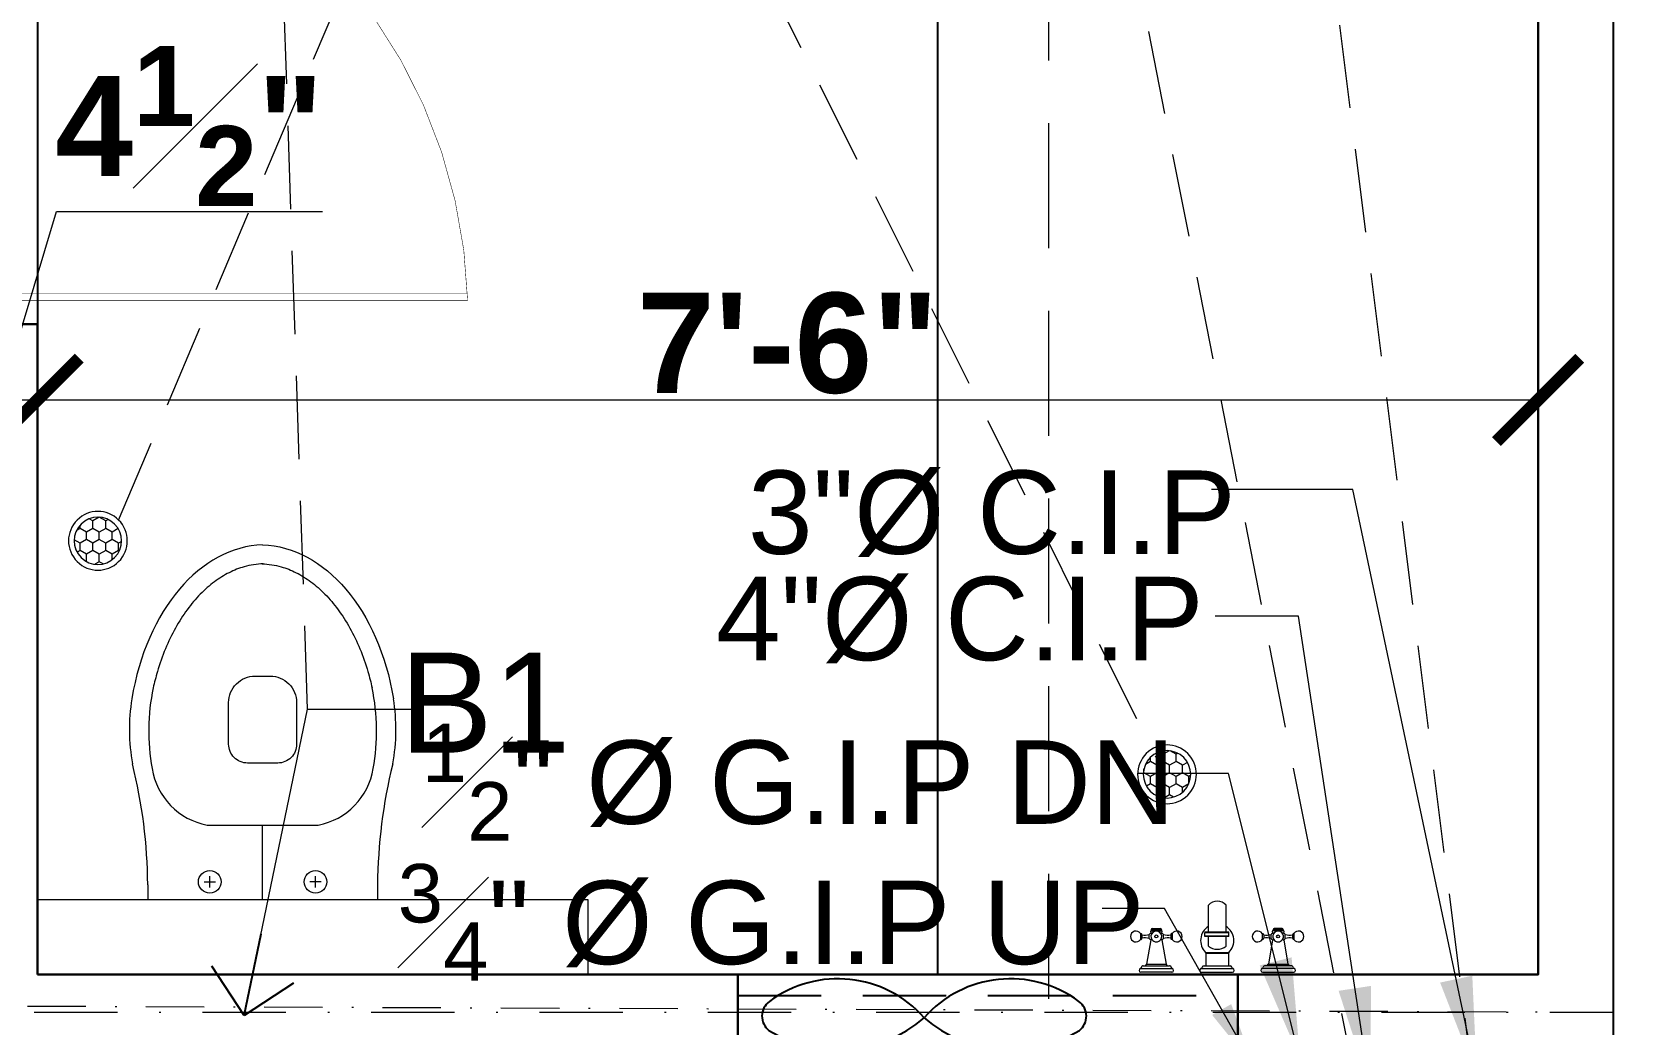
# Model space of a CAD drawing. Header units: feet. Extents: x 18471 to 30550, y -13540 to -11719.
# Drawn here: x 19065.3 to 19161.7, y -12756.3 to -12696.8 of the extents above; entities that cross this region are included whole.
import ezdxf

# ---------------------------------------------------------------- set-up
doc = ezdxf.new("R2010")
doc.units = ezdxf.units.FT
doc.header["$MEASUREMENT"] = 0
doc.header["$PDMODE"] = 2
for name, pattern in [('ACAD_ISO03W100', [30, 12, -18]), ('ACAD_ISO04W100', [30, 24, -3, 0, -3]), ('DASHDOT', [1, 0.5, -0.25, 0, -0.25]), ('DASHED', [0.75, 0.5, -0.25])]:
    doc.linetypes.add(name, pattern=pattern)
doc.layers.get('0').update_dxf_attribs({"lineweight": 30})
for name, color, linetype, lineweight in [('BEAM', 3, 'Continuous', 15), ('center line', 253, 'ACAD_ISO04W100', 5), ('CWS', 94, 'Continuous', 9), ('DIM', 7, 'Continuous', 18), ('DOOR', 32, 'Continuous', 13), ('FIX', 212, 'Continuous', 13), ('HATCH', 9, 'Continuous', 20), ('JOINERY TEXT', 193, 'Continuous', 0), ('P-SOIL', 6, 'Continuous', 18), ('P-WASTE', 130, 'Continuous', 18), ('PROJ', 30, 'ACAD_ISO03W100', 13), ('SANTRY TEXT', 174, 'Continuous', 9), ('TEXT', 7, 'Continuous', 30), ('WALL', 10, 'Continuous', 30), ('wall 2', 7, 'Continuous', 40)]:
    doc.layers.add(name, color=color, linetype=linetype, lineweight=lineweight)
for name, color, linetype in [('BLK_1_FLR_0_BATH', 7, 'Continuous'), ('BLK_1_FLR_0_WATER_CLOSET', 7, 'Continuous'), ('W2', 173, 'Continuous')]:
    doc.layers.add(name, color=color, linetype=linetype)
doc.layers.add('BLK_1_FLR_0_BLT_UP_AREA', color=25, linetype='Continuous', true_color=0x995f4c, plot=False)
doc.styles.add('AR. TEXT 01', font='arialbd.ttf')
doc.styles.add('DIM TEXT', font='GOTHIC.TTF', dxfattribs={"height": 5})
doc.styles.add('p.h tex', font='techb___.ttf')
doc.styles.add('PLUMBING', font='gbeitc.shx', dxfattribs={"height": 550})
doc.dimstyles.new('DIM 50', dxfattribs={"dimtxt": 6, "dimasz": 3, "dimexe": 6, "dimexo": 4, "dimgap": 0.3125, "dimtad": 1, "dimzin": 3, "dimdsep": 46, "dimlunit": 4, "dimtxsty": 'AR. TEXT 01', "dimblk": 'DOT', "dimcen": 0.09, "dimclrd": 5, "dimclre": 5, "dimclrt": 5, "dimazin": 0, "dimtfac": 0.8, "dimtofl": 0, "dimtmove": 1, "dimatfit": 3, "dimfxl": 6, "dimfxlon": 1, "dimfrac": 1, "dimtolj": 1, "dimtzin": 0, "dimlwd": -1, "dimlwe": -1, "dimarcsym": 1})
doc.dimstyles.new('STANDARD$7', dxfattribs={"dimtxt": 400, "dimasz": 400, "dimexe": 50, "dimexo": 0, "dimgap": 100, "dimtad": 0, "dimdec": 0, "dimzin": 0, "dimdsep": 46, "dimtxsty": 'PLUMBING', "dimcen": 0, "dimdle": 50, "dimse1": 1, "dimse2": 1, "dimclrd": 256, "dimclre": 63, "dimclrt": 256, "dimadec": 0, "dimazin": 0, "dimtfac": 1, "dimtdec": 0, "dimtofl": 0, "dimtmove": 0, "dimatfit": 3, "dimldrblk": 'OPEN90', "dimfxl": 1, "dimtolj": 1, "dimtzin": 0, "dimlwd": -1, "dimlwe": -1, "dimarcsym": 0})

# ---------------------------------------------------------------- blocks, each defined once
blk = doc.blocks.new('fdfff')
at = {"layer": 'FIX'}
for p, q in [((-439.9936460015013, -5099.794814732304, 0.20762841340752), (-439.9936460015013, -5098.092338620205, 0.20762841340752)), ((-439.7870236596209, -5098.078081011102, 0.22817528969225), (-439.7870236596209, -5099.809340666404, 0.20762841340752)), ((-439.6376845878258, -5098.23440669429, 0.22817528969225), (-439.6376845878258, -5099.652746658321, 0.22817528969225)), ((-438.2163880382141, -5098.639274051369, 1.070132213926159), (-439.5423170475113, -5098.413384540116, 1.070132213926159)), ((-439.5423170475113, -5098.413384540116, 1.070132213926159), (-439.5423170475113, -5099.473768812393, 1.070132213926159)), ((-437.8761535013033, -5098.079588376322, 1.070132213926159), (-438.205106988811, -5098.079588376322, 1.070132213926159)), ((-438.205106988811, -5098.079588376322, 1.070132213926159), (-438.205106988811, -5098.110718818439, 1.070132213926159)), ((-438.1502720053247, -5098.557215489591, 1.070132213926159), (-437.9310915181995, -5098.557215489591, 1.070132213926159)), ((-437.9572165929129, -5098.160090196818, 1.070132213926159), (-438.1241469305241, -5098.160090196818, 1.070132213926159)), ((-437.8761535013033, -5098.079588376322, 1.070132213926159), (-437.8761535013033, -5098.110718818439, 1.070132213926159)), ((-438.2163880382141, -5099.247879301241, 1.070132213926159), (-439.5423170475113, -5099.473768812393, 1.070132213926159)), ((-438.1502720053247, -5099.329937862909, 1.070132213926159), (-437.9310915181995, -5099.329937862909, 1.070132213926159)), ((-437.8564111968151, -5098.635829710431, 1.070132213926159), (-437.8564111968151, -5098.711869751176, 1.070132213926159)), ((-437.8564111968151, -5099.251323642151, 1.070132213926159), (-437.8564111968151, -5099.17528360142, 1.070132213926159)), ((-437.7329530385032, -5098.636270803428, 1.070132213926159), (-437.7329530385032, -5099.250882549073, 1.070132213926159)), ((-437.6711387261166, -5098.666774950295, 1.070132213926159), (-437.7329530385032, -5098.666774950295, 1.070132213926159)), ((-437.6711387261166, -5099.220378402307, 1.070132213926159), (-437.7329530385032, -5099.220378402307, 1.070132213926159)), ((-437.6711387261166, -5098.666774950295, 1.070132213926159), (-437.6711387261166, -5099.220378402307, 1.070132213926159)), ((-437.6100551688286, -5098.729148853403, 1.070132213926159), (-437.6100551688286, -5099.158004499201, 1.070132213926159)), ((-438.205106988811, -5099.807564976261, 1.070132213926159), (-438.205106988811, -5099.776434534056, 1.070132213926159)), ((-437.8761535013033, -5099.807564976261, 1.070132213926159), (-438.205106988811, -5099.807564976261, 1.070132213926159)), ((-437.9572165929129, -5099.727063155762, 1.070132213926159), (-438.1241469305241, -5099.727063155762, 1.070132213926159)), ((-437.8761535013033, -5099.807564976261, 1.070132213926159), (-437.8761535013033, -5099.776434534056, 1.070132213926159)), ((-439.9936460015013, -5101.40166845412, -0.64357942327109), (-439.9936460015013, -5103.104144566191, -0.64357942327109)), ((-439.7870236596209, -5101.387410844953, -0.62303254698635), (-439.7870236596209, -5103.118670500254, -0.64357942327109)), ((-439.6376845878258, -5101.544018196008, -0.62303254698635), (-439.6376845878258, -5102.962076492151, -0.62303254698635)), ((-438.9422280378346, -5101.643157002909, 1.070132213926159), (-439.6376845878258, -5101.643157002909, 1.070132213926159)), ((-438.9422280378346, -5101.643157002909, 1.070132213926159), (-438.9422280378346, -5102.885394816667, 1.070132213926159)), ((-438.9074385237178, -5101.628709930708, 1.070132213926159), (-438.9074385237178, -5102.899841888831, 1.070132213926159)), ((-438.5638060339259, -5101.784066761458), (-438.0423340749984, -5101.784066761458)), ((-438.0423340749984, -5102.888360252912, 1.070132213926159), (-438.0423340749984, -5101.579353504671, 1.070132213926159)), ((-438.0177171031244, -5102.894312139317, 1.070132213926159), (-438.0177171031244, -5101.573401618288, 1.070132213926159)), ((-437.8198283457022, -5101.573401618288, 1.070132213926159), (-437.8198283457022, -5102.894312139317, 1.070132213926159)), ((-437.7952113737118, -5101.579353504671, 1.070132213926159), (-437.7952113737118, -5102.888360252912, 1.070132213926159)), ((-437.7952113737118, -5101.784066761458), (-436.3390548183232, -5101.784066761458)), ((-438.9422280378346, -5102.885394816667, 1.070132213926159), (-439.6376845878258, -5102.885394816667, 1.070132213926159)), ((-438.5638060339259, -5102.74448505808), (-438.0423340749984, -5102.74448505808)), ((-437.7952113737118, -5102.74448505808), (-436.3390548183232, -5102.74448505808)), ((-439.9936460015013, -5104.733495657638, 0.20762841340752), (-439.9936460015013, -5106.435971769708, 0.20762841340752)), ((-439.7870236596209, -5106.450229378868, 0.22817528969225), (-439.7870236596209, -5104.718969723559, 0.20762841340752)), ((-439.6376845878258, -5106.293903695674, 0.22817528969225), (-439.6376845878258, -5104.875563731662, 0.22817528969225)), ((-438.2163880382141, -5105.280431088729, 1.070132213926159), (-439.5423170475113, -5105.054541577519, 1.070132213926159)), ((-439.5423170475113, -5105.054541577519, 1.070132213926159), (-439.5423170475113, -5106.114925849761, 1.070132213926159)), ((-437.8761535013033, -5104.720745413695, 1.070132213926159), (-438.205106988811, -5104.720745413695, 1.070132213926159)), ((-438.205106988811, -5104.720745413695, 1.070132213926159), (-438.205106988811, -5104.751875855887, 1.070132213926159)), ((-438.1502720053247, -5105.198372526995, 1.070132213926159), (-437.9310915181995, -5105.198372526995, 1.070132213926159)), ((-437.9572165929129, -5104.801247234149, 1.070132213926159), (-438.1241469305241, -5104.801247234149, 1.070132213926159)), ((-437.8761535013033, -5104.720745413695, 1.070132213926159), (-437.8761535013033, -5104.751875855887, 1.070132213926159)), ((-437.8564111968151, -5105.276986747828, 1.070132213926159), (-437.8564111968151, -5105.353026788449, 1.070132213926159)), ((-437.7329530385032, -5105.892039586477, 1.070132213926159), (-437.7329530385032, -5105.277427840883, 1.070132213926159)), ((-437.6711387261166, -5105.307931987656, 1.070132213926159), (-437.7329530385032, -5105.307931987656, 1.070132213926159)), ((-437.6711387261166, -5105.861535439689, 1.070132213926159), (-437.6711387261166, -5105.307931987656, 1.070132213926159)), ((-437.6100551688286, -5105.799161536561, 1.070132213926159), (-437.6100551688286, -5105.370305890772, 1.070132213926159)), ((-438.2163880382141, -5105.889036338595, 1.070132213926159), (-439.5423170475113, -5106.114925849761, 1.070132213926159)), ((-438.205106988811, -5106.448722013643, 1.070132213926159), (-438.205106988811, -5106.417591571428, 1.070132213926159)), ((-437.8761535013033, -5106.448722013643, 1.070132213926159), (-438.205106988811, -5106.448722013643, 1.070132213926159)), ((-438.1502720053247, -5105.971094900327, 1.070132213926159), (-437.9310915181995, -5105.971094900327, 1.070132213926159)), ((-437.9572165929129, -5106.368220193107, 1.070132213926159), (-438.1241469305241, -5106.368220193107, 1.070132213926159)), ((-437.8761535013033, -5106.448722013643, 1.070132213926159), (-437.8761535013033, -5106.417591571428, 1.070132213926159)), ((-437.8564111968151, -5105.892480679511, 1.070132213926159), (-437.8564111968151, -5105.816440638811, 1.070132213926159)), ((-437.6711387261166, -5105.861535439689, 1.070132213926159), (-437.7329530385032, -5105.861535439689, 1.070132213926159))]:
    blk.add_line(p, q, dxfattribs=at)
for centre in [(-438.0406817617186, -5098.943576676255, -0.5864398341488803), (-438.0406817617186, -5105.584733713709, -0.5864398341488803)]:
    blk.add_circle(centre, 0.0820232687790191, dxfattribs=at)
for centre, radius, start, end in [((-438.0406817617186, -5097.833033056319, 0.19733891487661), 0.2960358240422817, 303.6067164626585, 236.3932835373415), ((-439.8887157135177, -5098.108106581727, 0.20762841340752), 0.1061084065881228, 16.58870761552081, 171.4540590152905), ((-439.7190729585997, -5098.057221847092, 0.22817528969225), 0.0710019746964819, 196.8581806348353, 267.4116657366103), ((-439.7263056866067, -5098.218159492842, 0.22817528969225), 0.0900981171500153, 349.6111421854599, 87.43871116543016), ((-439.6717213939118, -5098.521132158378, 1.070132213926159), 0.1683895308833376, 39.7822189855939, 78.33837664191098), ((-438.0979048660083, -5098.66714936601, 1.070132213926159), 0.1217693494315759, 115.4708534690639, 197.4312066331036), ((-438.1328376815071, -5098.083294132042, 1.070132213926159), 0.0772979055238589, 200.7807033480267, 276.5323884085066), ((-439.3257287006126, -5098.280465544776, 1.070132213926159), 1.207596362525283, 346.7515409576356, 5.720845926215266), ((-436.7556348228244, -5098.280465544776, 1.070132213926159), 1.207596362525283, 174.2791540737846, 193.2484590423643), ((-437.9484228086075, -5098.083294132042, 1.070132213926159), 0.0772979055238589, 263.4676115914934, 339.2192966519734), ((-437.9834586575161, -5098.66714936601, 1.070132213926159), 0.1217693494315759, 342.5687933668964, 64.5291465309361), ((-438.0406817617186, -5098.943576676255, -0.5864398341488803), 0.2960468548223106, 125.8538504705797, 234.1461495294202), ((-438.0979048660083, -5099.220003986506, 1.070132213926159), 0.1217693494315759, 162.5687933668963, 244.5291465309361), ((-438.0406817617186, -5098.943576676255, -0.5864398341488803), 0.2960468548223106, 234.1461495294202, 125.8538504705797), ((-439.3257287006126, -5099.606687807725, 1.070132213926159), 1.207596362525283, 354.2791540737847, 13.24845904236436), ((-436.7556348228244, -5099.606687807725, 1.070132213926159), 1.207596362525283, 166.7515409576356, 185.7208459262151), ((-437.9834586575161, -5099.220003986506, 1.070132213926159), 0.1217693494315759, 295.4708534690638, 17.43120663310359), ((-437.7951816226121, -5098.775857415471, 1.070132213926159), 0.1528293785214648, 65.97238845840135, 113.6181989813814), ((-437.7951816226121, -5099.11129593711, 1.070132213926159), 0.1528293785214648, 246.3818010186186, 294.0276115415987), ((-437.6874965070165, -5098.743891237326, 1.070132213926159), 0.0788320919670414, 10.77833825125858, 78.02402359804032), ((-437.6874965070165, -5099.143262115255, 1.070132213926159), 0.0788320919670414, 281.9759764019597, 349.2216617487414), ((-439.8887157135177, -5099.779046770782, 0.20762841340752), 0.1061084065881228, 188.5459409847095, 343.4112923844792), ((-439.7190729585997, -5099.829931505403, 0.22817528969225), 0.0710019746964819, 92.5883342633898, 163.1418193651646), ((-439.7263056866067, -5099.66899385977, 0.22817528969225), 0.0900981171500153, 272.5612888345698, 10.38885781454017), ((-439.6717213939118, -5099.36602119419, 1.070132213926159), 0.1683895308833376, 281.6616233580891, 320.2177810144061), ((-438.0406817617186, -5100.054120296249, 0.19733891487661), 0.2960358240422817, 123.6067164626584, 56.39328353734151), ((-438.1328376815071, -5099.803859220461, 1.070132213926159), 0.0772979055238589, 83.46761159149342, 159.2192966519733), ((-437.9484228086075, -5099.803859220461, 1.070132213926159), 0.0772979055238589, 20.78070334802668, 96.53238840850653), ((-439.8887157135177, -5101.417436415628, -0.64357942327109), 0.1061084065881228, 16.58870761552081, 171.4540590152905), ((-439.7190729585997, -5101.366551680943, -0.62303254698635), 0.0710019746964819, 196.8581806348353, 267.4116657366103), ((-439.7379514951023, -5101.537042764008, -0.62303254698635), 0.1005092501170441, 356.0204226082332, 81.02943074122697), ((-438.9406922832129, -5101.597743930375, 1.070132213926159), 0.0454390328152913, 268.0631406409744, 317.0402371382626), ((-438.2591341615189, -5102.264275909736, 0.2274752523048), 0.9073167708099047, 31.95566866844981, 135.6046319082383), ((-437.9772300153272, -5102.26426442853), 0.7580641298657237, 140.694691672089, 219.305308327911), ((-437.9187727243988, -5102.036518843888, 1.070132213926159), 0.4735689546355308, 74.87562468803317, 105.1243753119668), ((-436.7657116207118, -5102.264275909736), 0.642368160172695, 311.6204880951193, 48.37951190488075), ((-439.7379514951023, -5102.969051924148, -0.62303254698635), 0.1005092501170441, 278.970569258773, 3.97957739176681), ((-438.9406922832129, -5102.930807889258, 1.070132213926159), 0.0454390328152913, 42.95976286234757, 91.93685935902559), ((-438.2591341615189, -5102.264275909736, 0.2274752523048), 0.9073167708099047, 224.3953680917617, 328.0443313315501), ((-437.9187727243988, -5102.431194913719, 1.070132213926159), 0.4735689546355308, 254.8756246880333, 285.1243753119667), ((-439.8887157135177, -5103.088376604659, -0.64357942327109), 0.1061084065881228, 188.5459409847095, 343.4112923844792), ((-439.7190729585997, -5103.13926133934, -0.62303254698635), 0.0710019746964819, 92.5883342633898, 163.1418193651646), ((-439.8887157135177, -5104.749263619094, 0.20762841340752), 0.1061084065881228, 16.58870761552081, 171.4540590152905), ((-438.0406817617186, -5104.474190093693, 0.19733891487661), 0.2960358240422817, 303.6067164626585, 236.3932835373415), ((-439.7190729585997, -5104.698378884473, 0.22817528969225), 0.0710019746964819, 196.8581806348353, 267.4116657366103), ((-439.7263056866067, -5104.859316530208, 0.22817528969225), 0.0900981171500153, 349.6111421854599, 87.43871116543016), ((-439.6286175491114, -5105.077071024918, 1.070132213926159), 0.089192783151332, 14.63098900816078, 95.83457521870675), ((-438.0406817617186, -5105.584733713709, -0.5864398341488803), 0.2960468548223106, 125.8538504705797, 234.1461495294202), ((-438.0979048660083, -5105.308306403407, 1.070132213926159), 0.1217693494315759, 115.4708534690639, 197.4312066331036), ((-438.0406817617186, -5105.584733713709, -0.5864398341488803), 0.2960468548223106, 234.1461495294202, 125.8538504705797), ((-438.1328376815071, -5104.724451169408, 1.070132213926159), 0.0772979055238589, 200.7807033480267, 276.5323884085066), ((-439.3257287006126, -5104.921622582267, 1.070132213926159), 1.207596362525283, 346.7515409576356, 5.720845926215266), ((-436.7556348228244, -5104.921622582267, 1.070132213926159), 1.207596362525283, 174.2791540737846, 193.2484590423643), ((-437.9484228086075, -5104.724451169408, 1.070132213926159), 0.0772979055238589, 263.4676115914934, 339.2192966519734), ((-437.9834586575161, -5105.308306403407, 1.070132213926159), 0.1217693494315759, 342.5687933668964, 64.5291465309361), ((-437.7951816226121, -5105.417014452876, 1.070132213926159), 0.1528293785214648, 65.97238845840135, 113.6181989813814), ((-437.6874965070165, -5105.38504827473, 1.070132213926159), 0.0788320919670414, 10.77833825125858, 78.02402359804032), ((-439.8887157135177, -5106.42020380818, 0.20762841340752), 0.1061084065881228, 188.5459409847095, 343.4112923844792), ((-439.7190729585997, -5106.471088542879, 0.22817528969225), 0.0710019746964819, 92.5883342633898, 163.1418193651646), ((-439.7263056866067, -5106.310150897129, 0.22817528969225), 0.0900981171500153, 272.5612888345698, 10.38885781454017), ((-439.6286175491114, -5106.092396402408, 1.070132213926159), 0.089192783151332, 264.1654247812933, 345.3690109918392), ((-438.0406817617186, -5106.695277333725, 0.19733891487661), 0.2960358240422817, 123.6067164626584, 56.39328353734151), ((-438.0979048660083, -5105.861161023888, 1.070132213926159), 0.1217693494315759, 162.5687933668963, 244.5291465309361), ((-438.1328376815071, -5106.445016257822, 1.070132213926159), 0.0772979055238589, 83.46761159149342, 159.2192966519733), ((-439.3257287006126, -5106.247844845158, 1.070132213926159), 1.207596362525283, 354.2791540737847, 13.24845904236436), ((-436.7556348228244, -5106.247844845158, 1.070132213926159), 1.207596362525283, 166.7515409576356, 185.7208459262151), ((-437.9484228086075, -5106.445016257822, 1.070132213926159), 0.0772979055238589, 20.78070334802668, 96.53238840850653), ((-437.9834586575161, -5105.861161023888, 1.070132213926159), 0.1217693494315759, 295.4708534690638, 17.43120663310359), ((-437.7951816226121, -5105.752452974477, 1.070132213926159), 0.1528293785214648, 246.3818010186186, 294.0276115415987), ((-437.6874965070165, -5105.784419152609, 1.070132213926159), 0.0788320919670414, 281.9759764019597, 349.2216617487414)]:
    blk.add_arc(centre, radius, start, end, dxfattribs=at)
blk = doc.blocks.new('12')
at = {"layer": 'FIX'}
for p, q in [((-701.2182741824654, -5557.017367727114), (-700.3387544826254, -5557.017367727114)), ((-700.3387544826254, -5570.796895285763), (-700.3387544826254, -5557.017367727111)), ((-704.8047977895767, -5567.235120190694), (-704.8047977895476, -5560.579142822312)), ((-701.0652878435212, -5560.734213976486), (-701.7451987428065, -5560.734213976486)), ((-701.4052432931785, -5560.394258526851), (-701.4052432931785, -5561.074169426124)), ((-700.3387544826254, -5563.907131506439), (-704.8047977895767, -5563.907131506397)), ((-701.4052432931785, -5567.42000448603), (-701.4052432931785, -5566.740093586751)), ((-701.0652878435212, -5567.080049036391), (-701.7451987428065, -5567.080049036391)), ((-701.2182741824654, -5570.796895285763), (-700.3387544826254, -5570.796895285763))]:
    blk.add_line(p, q, dxfattribs=at)
blk.add_lwpolyline([(-712.1497537531537, -5561.867398808612), (-709.6567471224408, -5561.867398808612, -0.41421356237729), (-708.5235622902983, -5563.000583640755), (-708.5235622903856, -5564.813679372139, -0.4142135623731), (-709.6567471224698, -5565.946864204263), (-712.1497537531833, -5565.946864204263, -0.4142135623731), (-713.7362125181239, -5564.36040543929), (-713.7362125180953, -5563.453857573588, -0.4142135623731)], format="xyb", close=True, dxfattribs=at)
for centre in [(-701.4052432931785, -5560.734213976486), (-701.4052432931785, -5567.080049036391)]:
    blk.add_circle(centre, 0.6799108992754516, dxfattribs=at)
for centre, radius, start, end in [((-710.5406769642143, -5567.244126003526), 11.33184832125752, 79.49007648824306, 99.30249174385106), ((-700.9280559627223, -5525.492377540714), 31.52632602870197, 256.1521947672864, 269.4725514940628), ((-710.4565122468048, -5569.578356315684), 12.50465198921913, 79.62407940958462, 101.8576223431771), ((-708.8431805028521, -5561.337127315201), 4.108901973805473, 10.63045154221876, 81.05570109317694), ((-708.8431805028521, -5566.477135697676), 4.108901973805473, 278.9442989068231, 349.3695484577813), ((-710.4565122468048, -5558.235906697194), 12.50465198921913, 258.1423776568228, 280.3759205904153), ((-700.9280559627223, -5602.321885472165), 31.52632602869375, 90.5274485059372, 103.8478052327135), ((-710.5406769642143, -5560.570137009352), 11.33184832125752, 260.6975082561489, 280.509923511757)]:
    blk.add_arc(centre, radius, start, end, dxfattribs=at)
at = {"layer": 'FIX', "extrusion": (0, 0, -1)}
blk.add_ellipse((-709.8021428992215, -5563.90713150644), major_axis=(11.79681272561137, 0.2470124102429567), ratio=0.6837072603446404, start_param=3.172208634137442, end_param=4.507085132597111, dxfattribs=at)
at = {"layer": 'FIX'}
blk.add_ellipse((-709.8021428992215, -5563.90713150644), major_axis=(-11.79681272561139, 0.2470124102485022), ratio=0.6837072603446801, start_param=0.0306159805483357, end_param=1.365492479007639, dxfattribs=at)
for points in [[(-720.4657338394896, -5563.934130018051), (-720.4567195655251, -5563.555889204452), (-720.3989202250958, -5563.176570028174), (-720.205050534976, -5562.496764929917), (-720.0873757692752, -5562.196102588377), (-719.7867867128516, -5561.599997759111), (-719.6038267736438, -5561.304589690026), (-719.1727881596597, -5560.725781836019), (-718.9247012283884, -5560.442426064526), (-718.366202156583, -5559.895536285569), (-718.0558026442012, -5559.632032711599), (-717.3780074936802, -5559.132504613194), (-717.0106293970892, -5558.896495665109), (-716.2262356947175, -5558.458774139761), (-715.8092357419373, -5558.257068046651), (-714.9344690417636, -5557.893621703683), (-714.4767149203396, -5557.731883704633), (-713.6841620378543, -5557.498131765306), (-713.3577535494111, -5557.41404100517), (-713.0259730727702, -5557.340538190876)], [(-720.4657338394896, -5563.880132994832), (-720.4567195655251, -5564.258373808427), (-720.3989202250958, -5564.637692984709), (-720.205050534976, -5565.317498082966), (-720.0873757692752, -5565.618160424507), (-719.7867867128516, -5566.214265253769), (-719.6038267736438, -5566.509673322856), (-719.1727881596597, -5567.088481176863), (-718.9247012283884, -5567.371836948356), (-718.366202156583, -5567.918726727313), (-718.0558026442012, -5568.182230301282), (-717.3780074936802, -5568.681758399685), (-717.0106293970892, -5568.91776734777), (-716.2262356947175, -5569.355488873121), (-715.8092357419373, -5569.557194966232), (-714.9344690417636, -5569.920641309201), (-714.4767149203396, -5570.082379308246), (-713.6841620378543, -5570.316131247573), (-713.3577535494111, -5570.400222007709), (-713.0259730727702, -5570.473724822004)]]:
    blk.add_open_spline(points, degree=3, knots=[0.0306159805395294, 0.0306159805395294, 0.0306159805395294, 0.0306159805395294, 0.2075245876714172, 0.2075245876714172, 0.3481301639186261, 0.3481301639186261, 0.4887357401658351, 0.4887357401658351, 0.629341316413044, 0.629341316413044, 0.7699468926602528, 0.7699468926602528, 0.9105524689074616, 0.9105524689074616, 1.05115804515467, 1.05115804515467, 1.191763621401878, 1.191763621401878, 1.286675790713484, 1.286675790713484, 1.286675790713484, 1.286675790713484], dxfattribs=at)
blk = doc.blocks.new('A$Cb508cf72')
at = {"layer": 'DOOR'}
for points in [[(1.593954704861969, 31.97784954943927), (1.593954704861969, 33.65484954940621), (2.1666480381682, 33.65484954940621), (2.1666480381682, 35.22784954936651), (-1.86284451e-05, 35.22784954936651), (-1.86284451e-05, 31.97784954943927), (1.593954704861969, 31.97784954943927)], [(37.4060080396448, 31.97784954943927), (37.4060080396448, 33.65484954940621), (36.83331470633857, 33.65484954940621), (36.83331470633857, 35.22784954936651), (38.99998137295188, 35.22784954936651), (38.99998137295188, 31.97784954943927), (37.4060080396448, 31.97784954943927)]]:
    blk.add_lwpolyline(points, dxfattribs=at)
at = {"layer": 'DOOR', "const_width": 0.03635174400107}
blk.add_lwpolyline([(37.11966137299896, 33.65484954940621, -0.38341128429114), (1.68249406036921, 0.01781754833064, -0.4142135623731)], format="xyb", dxfattribs=at)
blk.add_lwpolyline([(1.68249406036921, 0.01781754833064), (1.68249406036921, 33.34024954930646), (2.19304287509294, 33.34024954930646), (2.19304287509294, 0.01781754833064)], dxfattribs=at)
blk = doc.blocks.new('_ArchTick')
at = {"color": 0, "linetype": 'ByBlock', "const_width": 0.15}
blk.add_lwpolyline([(-0.5, -0.5), (0.5, 0.5)], dxfattribs=at)
blk = doc.blocks.new('*D247')
at = {"layer": 'Defpoints', "color": 0, "ltscale": 5, "transparency": 16777216}
for p in [(19155.58082653899, -12657.27760504758), (19155.58082653901, -12753.27760504758), (19189.39848006889, -12753.27760504758)]:
    blk.add_point(p, dxfattribs=at)
at = {"layer": 'DIM', "ltscale": 5, "transparency": 16777216}
for p, q in [((19180.39848006889, -12657.27760504758), (19195.39848006889, -12657.27760504758)), ((19189.39848006889, -12657.27760504758), (19189.39848006889, -12753.27760504758)), ((19180.39848006889, -12753.27760504758), (19195.39848006889, -12753.27760504758))]:
    blk.add_line(p, q, dxfattribs=at)
at = {"layer": 'DIM', "ltscale": 5, "transparency": 16777216, "xscale": 5, "yscale": 5, "zscale": 5}
for p, rotation in [((19189.39848006889, -12657.27760504758), 90), ((19189.39848006889, -12753.27760504758), 270)]:
    blk.add_blockref('_ArchTick', p, dxfattribs=dict(at, rotation=rotation))
at = {"layer": 'DIM', "ltscale": 5, "transparency": 16777216, "insert": (19186.02049575783, -12705.27760504758), "char_height": 6, "attachment_point": 5, "rotation": 90, "style": 'AR. TEXT 01'}
blk.add_mtext('\\A1;8\'-0"', dxfattribs=at)
blk = doc.blocks.new('*D253')
at = {"layer": 'Defpoints', "color": 0, "ltscale": 5, "transparency": 16777216}
for p in [(19157.4495728135, -12487.77760504756), (19160.08082653909, -12955.77760504756), (19219.81440846909, -12955.77760504756)]:
    blk.add_point(p, dxfattribs=at)
at = {"layer": 'DIM', "ltscale": 5, "transparency": 16777216}
for p, q in [((19210.8144084691, -12487.77760504756), (19225.8144084691, -12487.77760504756)), ((19219.81440846909, -12487.77760504756), (19219.81440846909, -12955.77760504756)), ((19210.8144084691, -12955.77760504756), (19225.8144084691, -12955.77760504756))]:
    blk.add_line(p, q, dxfattribs=at)
at = {"layer": 'DIM', "ltscale": 5, "transparency": 16777216, "xscale": 5, "yscale": 5, "zscale": 5}
for p, rotation in [((19219.81440846909, -12487.77760504756), 90), ((19219.81440846909, -12955.77760504756), 270)]:
    blk.add_blockref('_ArchTick', p, dxfattribs=dict(at, rotation=rotation))
at = {"layer": 'DIM', "ltscale": 5, "transparency": 16777216, "insert": (19216.43642415804, -12721.77760504756), "char_height": 6, "attachment_point": 5, "rotation": 90, "style": 'AR. TEXT 01'}
blk.add_mtext('\\A1;39\'-0"', dxfattribs=at)
blk = doc.blocks.new('*D282')
at = {"layer": 'Defpoints', "color": 0, "transparency": 16777216}
for p in [(19157.73066726422, -12757.77760504755), (19157.73066726423, -12814.27760504755), (19189.02543078362, -12814.27760504755)]:
    blk.add_point(p, dxfattribs=at)
at = {"layer": 'DIM', "ltscale": 5, "transparency": 16777216}
for p, q in [((19180.02543078362, -12757.77760504755), (19195.02543078362, -12757.77760504755)), ((19189.02543078362, -12757.77760504755), (19189.02543078362, -12814.27760504755)), ((19180.02543078362, -12814.27760504755), (19195.02543078362, -12814.27760504755))]:
    blk.add_line(p, q, dxfattribs=at)
at = {"layer": 'DIM', "transparency": 16777216, "xscale": 5, "yscale": 5, "zscale": 5}
for p, rotation in [((19189.02543078362, -12757.77760504755), 90), ((19189.02543078362, -12814.27760504755), 270)]:
    blk.add_blockref('_ArchTick', p, dxfattribs=dict(at, rotation=rotation))
at = {"layer": 'DIM', "transparency": 16777216, "insert": (19183.84153078362, -12786.02760504755), "char_height": 6, "attachment_point": 5, "rotation": 90, "style": 'AR. TEXT 01'}
blk.add_mtext('\\A1;4\'-8{\\H0.800000x;\\S1#2;}"', dxfattribs=at)
blk = doc.blocks.new('*D283')
at = {"layer": 'Defpoints', "color": 0, "transparency": 16777216}
for p in [(19154.0456255918, -12753.27760504757), (19189.17403366323, -12753.27760504757), (19154.0456255918, -12757.77760504755)]:
    blk.add_point(p, dxfattribs=at)
at = {"layer": 'DIM', "ltscale": 5, "transparency": 16777216}
for p, q in [((19180.17403366323, -12753.27760504757), (19195.17403366323, -12753.27760504757)), ((19189.17403366323, -12757.77760504755), (19189.17403366323, -12753.27760504757)), ((19180.17403366323, -12757.77760504755), (19195.17403366323, -12757.77760504755))]:
    blk.add_line(p, q, dxfattribs=at)
at = {"layer": 'DIM', "transparency": 16777216, "xscale": 5, "yscale": 5, "zscale": 5}
for p, rotation in [((19189.17403366323, -12753.27760504757), 90), ((19189.17403366323, -12757.77760504755), 270)]:
    blk.add_blockref('_ArchTick', p, dxfattribs=dict(at, rotation=rotation))
at = {"layer": 'DIM', "transparency": 16777216, "insert": (19181.54713366302, -12743.34180953109), "char_height": 6, "attachment_point": 5, "rotation": 90, "style": 'AR. TEXT 01'}
blk.add_mtext('\\A1;4{\\H0.800000x;\\S1#2;}"', dxfattribs=at)
blk = doc.blocks.new('*D303')
at = {"layer": 'Defpoints', "color": 0, "ltscale": 5, "transparency": 16777216}
for p in [(19065.58082653898, -12718.81756926762), (19065.58082653898, -12727.73717890473), (19061.080826539, -12728.84500025227)]:
    blk.add_point(p, dxfattribs=at)
at = {"layer": 'DIM', "ltscale": 5, "transparency": 16777216}
for p, q in [((19063.33082653899, -12718.81756926762), (19066.71734512699, -12707.5291739743)), ((19066.71734512699, -12707.5291739743), (19082.66949383094, -12707.5291739743)), ((19061.080826539, -12724.84500025227), (19061.080826539, -12712.81756926762)), ((19065.58082653898, -12723.73717890473), (19065.58082653898, -12712.81756926762)), ((19061.080826539, -12718.81756926762), (19065.58082653898, -12718.81756926762))]:
    blk.add_line(p, q, dxfattribs=at)
at = {"layer": 'DIM', "ltscale": 5, "transparency": 16777216, "xscale": 5, "yscale": 5, "zscale": 5, "rotation": 180}
blk.add_blockref('_ArchTick', (19061.080826539, -12718.81756926762), dxfattribs=at)
at = {"layer": 'DIM', "ltscale": 5, "transparency": 16777216, "xscale": 5, "yscale": 5, "zscale": 5}
blk.add_blockref('_ArchTick', (19065.58082653898, -12718.81756926762), dxfattribs=at)
at = {"layer": 'DIM', "ltscale": 5, "transparency": 16777216, "insert": (19074.69341947896, -12702.39702868099), "char_height": 6, "attachment_point": 5, "style": 'AR. TEXT 01'}
blk.add_mtext('\\A1;4{\\H0.8x;\\S1#2;}"', dxfattribs=at)
blk = doc.blocks.new('*D304')
at = {"layer": 'Defpoints', "color": 0, "ltscale": 5, "transparency": 16777216}
for p in [(19155.580826539, -12718.81756926762), (19155.580826539, -12722.38161053203), (19065.58082653898, -12727.73717890473)]:
    blk.add_point(p, dxfattribs=at)
at = {"layer": 'DIM', "ltscale": 5, "transparency": 16777216}
for p, q in [((19065.58082653898, -12723.73717890473), (19065.58082653898, -12712.81756926762)), ((19155.580826539, -12718.81756926762), (19155.580826539, -12712.81756926762)), ((19065.58082653898, -12718.81756926762), (19155.580826539, -12718.81756926762))]:
    blk.add_line(p, q, dxfattribs=at)
at = {"layer": 'DIM', "ltscale": 5, "transparency": 16777216, "xscale": 5, "yscale": 5, "zscale": 5, "rotation": 180}
blk.add_blockref('_ArchTick', (19065.58082653898, -12718.81756926762), dxfattribs=at)
at = {"layer": 'DIM', "ltscale": 5, "transparency": 16777216, "xscale": 5, "yscale": 5, "zscale": 5}
blk.add_blockref('_ArchTick', (19155.580826539, -12718.81756926762), dxfattribs=at)
at = {"layer": 'DIM', "ltscale": 5, "transparency": 16777216, "insert": (19110.58082653899, -12715.44163134129), "char_height": 6, "attachment_point": 5, "style": 'AR. TEXT 01'}
blk.add_mtext('\\A1;7\'-6"', dxfattribs=at)
blk = doc.blocks.new('_Dot')
at = {"color": 0, "linetype": 'ByBlock', "lineweight": -2}
blk.add_line((-0.5, 0), (-1, 0), dxfattribs=at)
at = {"color": 0, "linetype": 'ByBlock', "const_width": 0.5}
blk.add_lwpolyline([(-0.25, 0, 1), (0.25, 0, 1)], format="xyb", close=True, dxfattribs=at)
blk = doc.blocks.new('SDSD')
at = {"layer": 'P-WASTE'}
h = blk.add_hatch(dxfattribs=at)
h.set_pattern_fill('HONEY', color=1, scale=5, angle=89.99999999999999, style=0)
h.set_pattern_definition([(90, (-50211.70994705233, 107515.0274732832), (-0.9610410944236026, 1.664572011413838), [1.109714674275892, -2.219429348551784]), (210.0000000065067, (-50211.70994705233, 107515.0274732832), (-0.9610411007230739, -1.664572007776834), [1.109714674057612, -2.219429348115224]), (149.9999999934931, (-50211.70994705233, 107515.0274732832), (-1.922082195146676, 3.6370019e-09), [-2.219429348115224, 1.109714674057612])])
edge = h.paths.add_edge_path()
edge.add_ellipse((782.6991829816105, -7166.742797922514), major_axis=(2.510997668090563, 2.510997668090568), ratio=0.9999999999971002, start_angle=0, end_angle=360, ccw=False)
at = {"layer": 'P-WASTE', "extrusion": (0, 0, -1)}
for centre, major_axis, ratio, start_param, end_param in [((782.6991829816105, -7166.742797922309), (3.113637108428522, 3.113637108428522), 0.99999999999766, 3.141592653458931, 9.424777960638515), ((782.6991829816105, -7166.742797922514), (3.113637108428516, 3.113637108428521), 0.9999999999953298, 3.141592653458931, 9.424777960638515), ((782.6991829816105, -7166.742797922309), (2.510997668090565, 2.510997668090568), 0.9999999999971, 3.141592653459396, 9.424777960638982), ((782.6991829816105, -7166.742797922514), (2.510997668090565, 2.510997668090568), 0.9999999999971, 3.141592653459396, 9.424777960638982)]:
    blk.add_ellipse(centre, major_axis=major_axis, ratio=ratio, start_param=start_param, end_param=end_param, dxfattribs=at)
blk = doc.blocks.new('_Open90')
at = {"color": 0, "linetype": 'ByBlock', "lineweight": -2}
for p, q in [((-0.5, 0.5), (0, 0)), ((0, 0), (-1, 0)), ((0, 0), (-0.5, -0.5))]:
    blk.add_line(p, q, dxfattribs=at)
blk = doc.blocks.new('SWFEFF')
at = {"layer": 'wall 2', "color": 5, "lineweight": 25, "ltscale": 5}
for centre, radius, start, end in [((-258541.7183736895, -43834.97410130199), 26.47758639121562, 41.21677261851282, 126.6697224248475), ((-258501.8843248699, -43834.97410130199), 26.47758639121562, 53.33027757539385, 138.7832273808153), ((-258555.0844647887, -43817.11445744663), 4.170635699727545, 125.9138112812835, 232.2917208341556), ((-258488.5182337707, -43817.11445744663), 4.170635699727545, 307.7082791660243, 54.08618871891192), ((-258541.7183736895, -43794.13984514807), 30.71941671485702, 238.7922875635669, 310.417536066181), ((-258501.8843248699, -43794.13984514807), 30.71941671485702, 229.5824639336302, 301.2077124357013)]:
    blk.add_arc(centre, radius, start, end, dxfattribs=at)

msp = doc.modelspace()

# ---------------------------------------------------------------- linework, layer by layer
at = {"layer": 'BEAM', "linetype": 'DASHDOT', "ltscale": 7}
msp.add_line((18575.080826539, -12753.25082626824, 0.9581601431385401), (19160.08082653897, -12755.52760504752, 0.9581601431385401), dxfattribs=at)
at = {"layer": 'BLK_1_FLR_0_BATH', "color": 3, "elevation": 0.9581601431385401}
msp.add_lwpolyline([(19119.580826539, -12657.27760504757), (19155.580826539, -12657.27760504757), (19155.580826539, -12753.27760504757), (19119.580826539, -12753.27760504757)], close=True, dxfattribs=at)
at = {"layer": 'BLK_1_FLR_0_BLT_UP_AREA', "color": 25, "elevation": 0.9581601431385401}
msp.add_lwpolyline([(18575.08082653883, -12532.77760504469), (18933.58082653883, -12532.77760504434), (18933.58082653902, -12487.77760504466), (19160.08082653883, -12487.77760504466), (19160.08082653902, -12955.77760504754), (19088.08082653902, -12955.77760504464), (19088.080826539, -13171.77760504757), (18701.08082653902, -13171.77760504764), (18701.080826539, -12955.77760504464), (18575.08082653883, -12955.77760504754), (18575.08082653842, -12532.77760504469)], dxfattribs=at)
at = {"layer": 'BLK_1_FLR_0_WATER_CLOSET', "color": 3, "elevation": 0.9581601431385401}
msp.add_lwpolyline([(19065.580826539, -12753.27760504755), (19119.580826539, -12753.27760504755), (19119.580826539, -12657.27760504757), (19065.580826539, -12657.27760504757)], close=True, dxfattribs=at)
at = {"layer": 'center line'}
msp.add_line((19160.080826539, -13003.7776050476, 0.9581601431385401), (19160.080826539, -12374.06706500887, 0.9581601431385401), dxfattribs=at)
at = {"layer": 'FIX'}
msp.add_line((19119.580826539, -12753.27760504757, 0.9581601431385401), (19119.580826539, -12657.27760504757, 0.9581601431385401), dxfattribs=at)
at = {"layer": 'P-SOIL', "linetype": 'DASHED', "ltscale": 10, "elevation": 0.9581601431385401}
for points in [[(19081.773154321, -12737.36302121116), (19070.7926547249, -12407.43163382563)], [(19144.78401477103, -12760.52095911206), (19075.2926547249, -12407.43163382563)]]:
    msp.add_lwpolyline(points, dxfattribs=at)
at = {"layer": 'P-WASTE', "linetype": 'DASHED', "ltscale": 10, "elevation": 0.9581601431385401}
for points in [[(19151.82533044865, -12760.84374554645), (19106.96141855495, -12405.06713838733)], [(19070.44372346527, -12726.02270130556), (19095.68519202502, -12666.39671072492), (19133.17573747264, -12741.26815614899), (19133.17573747264, -12741.26815614899)]]:
    msp.add_lwpolyline(points, dxfattribs=at)
at = {"layer": 'PROJ', "linetype": 'DASHDOT', "ltscale": 10}
msp.add_line((18984.58082653897, -12755.52760504752, 0.9581601431385401), (19160.08082653897, -12755.52760504752, 0.9581601431385401), dxfattribs=at)
at = {"layer": 'W2', "linetype": 'DASHED', "ltscale": 10}
msp.add_line((19107.580826539, -12754.52760504757, 0.9581601431385401), (19137.580826539, -12754.52760504757, 0.9581601431385401), dxfattribs=at)
at = {"layer": 'WALL', "color": 3, "linetype": 'DASHED', "lineweight": 13, "ltscale": 15}
msp.add_line((19126.21740476835, -12398.48272398017, 0.9581601431385401), (19126.21740476835, -13153.3733029975, 0.9581601431385401), dxfattribs=at)
at = {"layer": 'WALL'}
for p, q in [((19155.580826539, -12753.27760504757, 0.9581601431385401), (19155.580826539, -12657.27760504757, 0.9581601431385401)), ((19061.080826539, -12714.27760504755, 0.9581601431385401), (19065.58082653898, -12714.27760504755, 0.9581601431385401)), ((19065.580826539, -12753.27760504755, 0.9581601431385401), (19065.58082653898, -12714.27760504755, 0.9581601431385401)), ((19065.580826539, -12753.27760504755, 0.9581601431385401), (19125.580826539, -12753.27760504757, 0.9581601431385401)), ((19107.580826539, -12753.27760504755, 0.9581601431385401), (19155.580826539, -12753.27760504757, 0.9581601431385401)), ((19107.580826539, -12757.77760504757, 0.9581601431385401), (19107.580826539, -12753.27760504757, 0.9581601431385401)), ((19137.580826539, -12757.77760504757, 0.9581601431385401), (19137.580826539, -12753.27760504757, 0.9581601431385401))]:
    msp.add_line(p, q, dxfattribs=at)
at = {"layer": 'WALL', "lineweight": 20}
for p, q in [((19065.580826539, -12748.77760504755, 0.9581601431385401), (19098.58082653901, -12748.77760504757, 0.9581601431385401)), ((19098.58082653901, -12748.77760504757, 0.9581601431385401), (19098.58082653901, -12753.27760504757, 0.9581601431385401))]:
    msp.add_line(p, q, dxfattribs=at)

# ---------------------------------------------------------------- block references
at = {"layer": 'FIX', "rotation": 270}
msp.add_blockref('12', (24642.98795804545, -13449.11635953019, 0.9581601431385401), dxfattribs=at)
at = {"layer": 'FIX', "xscale": 1.10000000000582, "yscale": 1.10000000000582, "zscale": 1.10000000000582, "rotation": 90.00000000000006}
msp.add_blockref('fdfff', (13523.84680563254, -12269.14388656871, 0.7297688883890601), dxfattribs=at)
at = {"layer": 'HATCH', "ltscale": 5, "xscale": 0.8461538461228499, "yscale": 0.8461538461228499, "zscale": 0.8461538461228499, "rotation": 90.00000000000006}
msp.add_blockref('A$Cb508cf72', (19091.38900692591, -12714.27758928502, 0.9581601431385401), dxfattribs=at)
at = {"layer": 'P-WASTE', "xscale": 0.3999999999941799, "yscale": 0.3999999999941799, "zscale": 0.3999999999941799}
for p in [(18756.11859543383, -9860.571037021706, 0.9581601431385401), (18820.24526336995, -9874.571037021702, 0.9581601431385401)]:
    msp.add_blockref('SDSD', p, dxfattribs=at)
at = {"layer": 'TEXT', "lineweight": 18, "xscale": 0.25981214408161, "yscale": 0.25981214408161, "zscale": 0.25981214408161}
msp.add_blockref('SWFEFF', (86285.86285855169, -1371.546956148206, 0.9581601431385401), dxfattribs=at)

# ---------------------------------------------------------------- texts
at = {"layer": 'CWS', "ltscale": 0.2, "char_height": 5, "width": 71.7429229065092, "style": 'p.h tex'}
for s, insert, attachment_point in [('\\A1;{\\fArial|b0|i0|c0|p34;\\H0.7x;\\S1#2;\\H1.429x;"\\H1x; %%C G.I.P DN}', (19088.62437754317, -12745.23519717249, 0.9581601431385401), 7), ('\\A1;{\\fArial|b0|i0|c0|p34;\\H0.7x;\\S3#4;\\H1.429x;" %%C G.I.P UP }', (19087.18273616063, -12746.64608231791, 0.9581601431385401), 1)]:
    msp.add_mtext(s, dxfattribs=dict(at, insert=insert, attachment_point=attachment_point))
at = {"layer": 'JOINERY TEXT', "ltscale": 25, "insert": (19087.29211353854, -12733.96770183166, 0.9581601431385401), "char_height": 6, "width": 8.05567011190942, "attachment_point": 1, "style": 'DIM TEXT'}
msp.add_mtext('\\A1;{\\fArial|b0|i0|c0|p34;B1}', dxfattribs=at)
at = {"layer": 'SANTRY TEXT', "color": 5, "ltscale": 25, "char_height": 5, "attachment_point": 3, "style": 'DIM TEXT'}
for s, insert, width in [('\\A1;{\\fArial|b0|i0|c0|p34;3"%%C C.I.P}', (19137.44765988188, -12723.05343426901, 0.9581601431385401), 68.77202682150889), ('\\A1;{\\fArial|b0|i0|c0|p34;4"%%C C.I.P}', (19135.52561895857, -12729.4274429904, 0.9581601431385401), 82.87071002800438)]:
    msp.add_mtext(s, dxfattribs=dict(at, insert=insert, width=width))

# ---------------------------------------------------------------- dimensions: what is measured, and where the dimension line sits
at = {"layer": 'DIM', "ltscale": 5}
for base, p1, p2, picture, middle in [((19219.81440846909, -12955.77760504756, 0.9581601431385401), (19157.44957281349, -12487.77760504756, 0.9581601431385401), (19160.08082653908, -12955.77760504755, 0.9581601431385401), '*D253', (19216.43642415804, -12721.77760504756, 0.9581601431385401)), ((19189.39848006889, -12753.27760504758, 0.9581601431385401), (19155.58082653898, -12657.27760504757, 0.9581601431385401), (19155.580826539, -12753.27760504757, 0.9581601431385401), '*D247', (19186.02049575783, -12705.27760504758, 0.9581601431385401)), ((19189.02543078362, -12814.27760504755, 0.9581601431385401), (19157.73066726422, -12757.77760504755, 0.9581601431385401), (19157.73066726423, -12814.27760504755, 0.9581601431385401), '*D282', (19183.84153078362, -12786.02760504755, 0.9581601431385401))]:
    dim = msp.add_linear_dim(base=base, p1=p1, p2=p2, angle=90, dimstyle='DIM 50', override={"dimtxt": 6, "dimasz": 5, "dimblk": 'ArchTick', "dimclrd": 256, "dimclre": 256, "dimclrt": 256, "dimfxl": 9}, dxfattribs=at)
    dim.commit()
    dim.dimension.update_dxf_attribs({"geometry": picture, "text_midpoint": middle})
for base, p1, p2, picture, middle in [((19065.58082653898, -12718.81756926762, 0.9581601431385401), (19061.080826539, -12728.84500025227, 0.9581601431385401), (19065.58082653898, -12727.73717890473, 0.9581601431385401), '*D303', (19067.02984512699, -12702.39702868099, 0.9581601431385401)), ((19155.580826539, -12718.81756926762, 0.9581601431385401), (19065.58082653898, -12727.73717890473, 0.9581601431385401), (19155.580826539, -12722.38161053203, 0.9581601431385401), '*D304', (19110.58082653899, -12715.44163134129, 0.9581601431385401))]:
    dim = msp.add_linear_dim(base=base, p1=p1, p2=p2, dimstyle='DIM 50', override={"dimtxt": 6, "dimasz": 5, "dimblk": 'ArchTick', "dimclrd": 256, "dimclre": 256, "dimclrt": 256, "dimfxl": 9}, dxfattribs=at)
    dim.commit()
    dim.dimension.update_dxf_attribs({"geometry": picture, "text_midpoint": middle})
dim = msp.add_linear_dim(base=(19189.17403366323, -12753.27760504757, 0.9581601431385401), p1=(19154.0456255918, -12757.77760504755, 0.9581601431385401), p2=(19154.0456255918, -12753.27760504757, 0.9581601431385401), angle=90, dimstyle='DIM 50', override={"dimtxt": 6, "dimasz": 5, "dimblk": 'ArchTick', "dimclrd": 256, "dimclre": 256, "dimclrt": 256, "dimfxl": 9}, dxfattribs=at)
dim.commit()
dim.dimension.update_dxf_attribs({"geometry": '*D283', "text_midpoint": (19186.67403366302, -12743.34180953109, 0.9581601431385401), "dimtype": 160})

# ---------------------------------------------------------------- leaders
at = {"layer": 'JOINERY TEXT', "ltscale": 25}
msp.add_leader([(19077.97753335195, -12755.73059543838, 0.9581601431385401), (19081.773154321, -12737.36302121116, 0.9581601431385401), (19088.34959691993, -12737.3580263888, 0.9581601431385401)], dimstyle='STANDARD$7', override={"dimasz": 5}, dxfattribs=at)
at = {"layer": 'P-SOIL', "ltscale": 10}
for points, override in [([(19151.91325801355, -12759.41701276678, 0.9581601431385401), (19144.46197201121, -12724.19448713916, 0.9581601431385401), (19135.98617028467, -12724.19448713916, 0.9581601431385401)], {"dimasz": 6, "dimgap": 2.5, "dimtad": 0}), ([(19145.49319762583, -12760.03092963585, 0.9581601431385401), (19141.21067140519, -12731.78960865393, 0.9581601431385401), (19136.20489982609, -12731.78960865393, 0.9581601431385401)], {"dimasz": 6, "dimgap": 2.5, "dimtad": 0}), ([(19141.3001607022, -12758.3013763574, 0.9581601431385401), (19137.01880095707, -12741.21119270941, 0.9581601431385401), (19131.60999481206, -12741.21119270941, 0.9581601431385401)], {"dimasz": 6, "dimtad": 0}), ([(19138.57581669379, -12758.84822340707, 0.9581601431385401), (19133.16969512873, -12749.31110358809, 0.9581601431385401), (19129.43871901665, -12749.31110358809, 0.9581601431385401)], {"dimasz": 4, "dimtad": 0})]:
    msp.add_leader(points, dimstyle='DIM 50', override=override, dxfattribs=at)

doc.saveas('drawing.dxf')
